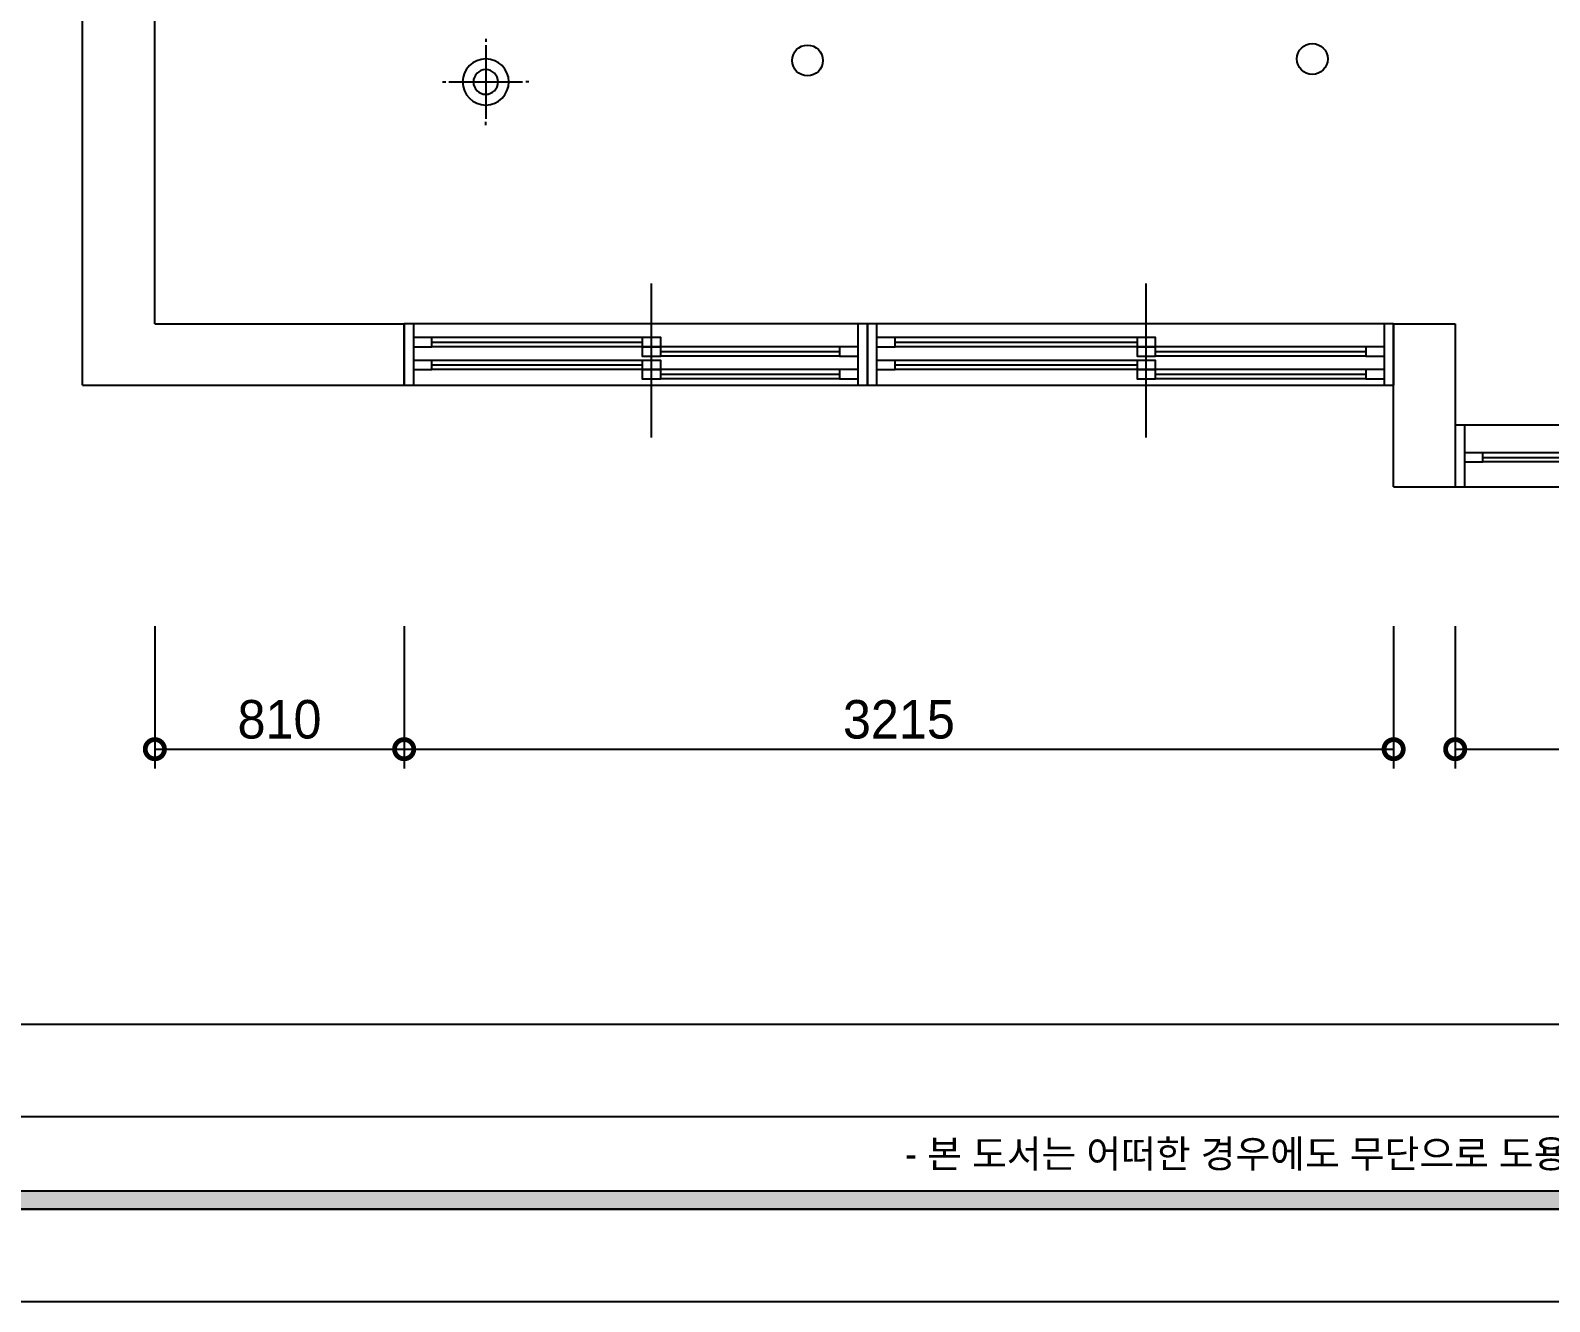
# Model space of a CAD drawing. Header units: inches. Extents: x -4181 to 116552, y 25636 to 44656.
# Drawn here: x 38703 to 43639, y 26236 to 30364 of the extents above; entities that cross this region are included whole.
import ezdxf
from ezdxf.enums import TextEntityAlignment as Align

# ---------------------------------------------------------------- set-up
doc = ezdxf.new("R2010")
doc.units = ezdxf.units.IN
doc.header["$LTSCALE"] = 50
doc.header["$MEASUREMENT"] = 0
for name, color, linetype in [('02-wal', 2, 'Continuous'), ('07-dim', 5, 'Continuous'), ('07-dim wal', 5, 'Continuous'), ('3.기호.계단선', 30, 'Continuous'), ('6fur', 6, 'Continuous'), ('CEIL-DOOR', 6, 'Continuous'), ('FORM(YOURNAME)-1', 1, 'Continuous'), ('FORM(YOURNAME)-11', 1, 'Continuous'), ('HAT', 5, 'Continuous'), ('RC-LIGHT', 7, 'Continuous'), ('U-LANP', 6, 'Continuous'), ('도면층2', 2, 'Continuous'), ('도면층4', 4, 'Continuous'), ('도면층5', 5, 'Continuous')]:
    doc.layers.add(name, color=color, linetype=linetype)
doc.styles.add('YOURNAME', font='HY울릉도M.TTF')
doc.styles.add('스타일1', font='HY울릉도M.TTF')
doc.dimstyles.new('50', dxfattribs={"dimscale": 50, "dimtxt": 2.5, "dimasz": 2.5, "dimexe": 1.25, "dimexo": 2, "dimtad": 1, "dimdec": 0, "dimtxsty": '스타일1', "dimblk": 'DOTSMALL', "dimcen": 2.5, "dimclrd": 1, "dimclre": 1, "dimclrt": 2, "dimadec": 0, "dimazin": 0, "dimtfac": 1, "dimtdec": 0, "dimtix": 1, "dimtmove": 0, "dimatfit": 3, "dimldrblk": 'DOTSMALL', "dimfxl": 1.25, "dimarcsym": 0})

# ---------------------------------------------------------------- blocks, each defined once
blk = doc.blocks.new('FORM-ELEVATION')
at = {"layer": 'FORM(YOURNAME)-11'}
h = blk.add_hatch(color=256, dxfattribs=at)
h.dxf.hatch_style = 1
h.paths.add_polyline_path([(-10309, 35708), (71691, 35708), (71691, 35508), (-10309, 35508)])
h.paths.add_polyline_path([(-10309, -21492), (71691, -21492), (71691, -21692), (-10309, -21692)])
at = {"layer": 'Defpoints', "color": 158}
blk.add_line((62481, -20692), (-10309, -20692), dxfattribs=at)
for points in [[(-10309, -21692), (71691, -21692), (71691, 35708), (-10309, 35708)], [(-8309, 33708), (61071, 33708), (61071, -19692), (-8309, -19692)]]:
    blk.add_lwpolyline(points, close=True, dxfattribs=at)
at = {"layer": 'FORM(YOURNAME)-11', "color": 250}
blk.add_lwpolyline([(-11309, -22692), (72691, -22692), (72691, 36708), (-11309, 36708)], close=True, dxfattribs=at)
at = {"layer": 'FORM(YOURNAME)-11'}
blk.add_lwpolyline([(-10309, -21492), (71691, -21492), (71691, -21692), (-10309, -21692)], close=True, dxfattribs=at)
at = {"layer": 'FORM(YOURNAME)-11', "color": 1, "style": 'YOURNAME'}
blk.add_text("- 본 도서는 어떠한 경우에도 무단으로 도용할 수 없으며 도용시 '지적재산권' 보호에 관한 법률에 의거, 법적 분쟁이 발생합니다.  또한 본 도서에 관한 모든 저작권은 당사에 있습니다. -", height=300, dxfattribs=at).set_placement((28146, -21092), align=Align.MIDDLE_CENTER)
at = {"layer": 'FORM(YOURNAME)-11', "color": 3, "style": 'YOURNAME'}
for tag, height, p in [('1', 451, (71041, -1219)), ('2', 451, (71041, -1863)), ('3', 451, (71041, -3150)), ('4', 451, (71041, -5081)), ('5', 515, (71041, -7398)), ('6', 515, (71041, -9650)), ('7', 515, (71041, -11903)), ('8', 515, (71041, -14155)), ('9', 515, (71041, -16408)), ('10', 515, (66791, -18596)), ('11', 515, (71041, -18660)), ('12', 515, (66791, -20848)), ('13', 515, (71041, -20848))]:
    blk.add_attdef(tag, text='', height=height, dxfattribs=at).set_placement(p, align=Align.MIDDLE_RIGHT)
blk = doc.blocks.new('_DOTSMALL')
at = {"color": 0, "linetype": 'ByBlock', "const_width": 0.5}
blk.add_lwpolyline([(-0.0625, 0, 1), (0.0625, 0, 1)], format="xyb", close=True, dxfattribs=at)
blk = doc.blocks.new('*D107')
at = {"layer": '07-dim', "color": 1, "lineweight": -2, "transparency": 16777216}
for p, q in [((39107.4, 28429.7), (39107.4, 27967.2)), ((39917.4, 28429.7), (39917.4, 27967.2)), ((39107.4, 28029.7), (39917.4, 28029.7))]:
    blk.add_line(p, q, dxfattribs=at)
at = {"layer": 'Defpoints', "color": 0, "transparency": 16777216}
for p in [(39107.4, 28529.7), (39917.4, 28529.7), (39917.4, 28029.7)]:
    blk.add_point(p, dxfattribs=at)
at = {"layer": '07-dim', "color": 1, "lineweight": -2, "transparency": 16777216, "xscale": 125, "yscale": 125, "zscale": 125, "rotation": 180}
blk.add_blockref('_DOTSMALL', (39107.4, 28029.7), dxfattribs=at)
at = {"layer": '07-dim', "color": 1, "lineweight": -2, "transparency": 16777216, "xscale": 125, "yscale": 125, "zscale": 125}
blk.add_blockref('_DOTSMALL', (39917.4, 28029.7), dxfattribs=at)
at = {"layer": '07-dim', "color": 2, "transparency": 16777216, "insert": (39512.4, 28126), "char_height": 125, "attachment_point": 5, "style": '스타일1'}
blk.add_mtext('810', dxfattribs=at)
blk = doc.blocks.new('*D108')
at = {"layer": '07-dim', "color": 1, "lineweight": -2, "transparency": 16777216}
for p, q in [((39917.4, 28429.7), (39917.4, 27967.2)), ((43132.4, 28429.7), (43132.4, 27967.2)), ((39917.4, 28029.7), (43132.4, 28029.7))]:
    blk.add_line(p, q, dxfattribs=at)
at = {"layer": 'Defpoints', "color": 0, "transparency": 16777216}
for p in [(39917.4, 28529.7), (43132.4, 28529.7), (43132.4, 28029.7)]:
    blk.add_point(p, dxfattribs=at)
at = {"layer": '07-dim', "color": 1, "lineweight": -2, "transparency": 16777216, "xscale": 125, "yscale": 125, "zscale": 125, "rotation": 180}
blk.add_blockref('_DOTSMALL', (39917.4, 28029.7), dxfattribs=at)
at = {"layer": '07-dim', "color": 1, "lineweight": -2, "transparency": 16777216, "xscale": 125, "yscale": 125, "zscale": 125}
blk.add_blockref('_DOTSMALL', (43132.4, 28029.7), dxfattribs=at)
at = {"layer": '07-dim', "color": 2, "transparency": 16777216, "insert": (41524.9, 28125.9), "char_height": 125, "attachment_point": 5, "style": '스타일1'}
blk.add_mtext('3215', dxfattribs=at)
blk = doc.blocks.new('*D109')
at = {"layer": '07-dim', "color": 1, "lineweight": -2, "transparency": 16777216}
for p, q in [((43332.4, 28429.7), (43332.4, 27967.2)), ((45492.4, 28429.7), (45492.4, 27967.2)), ((43332.4, 28029.7), (45492.4, 28029.7))]:
    blk.add_line(p, q, dxfattribs=at)
at = {"layer": 'Defpoints', "color": 0, "transparency": 16777216}
for p in [(43332.4, 28529.7), (45492.4, 28529.7), (45492.4, 28029.7)]:
    blk.add_point(p, dxfattribs=at)
at = {"layer": '07-dim', "color": 1, "lineweight": -2, "transparency": 16777216, "xscale": 125, "yscale": 125, "zscale": 125, "rotation": 180}
blk.add_blockref('_DOTSMALL', (43332.4, 28029.7), dxfattribs=at)
at = {"layer": '07-dim', "color": 1, "lineweight": -2, "transparency": 16777216, "xscale": 125, "yscale": 125, "zscale": 125}
blk.add_blockref('_DOTSMALL', (45492.4, 28029.7), dxfattribs=at)
at = {"layer": '07-dim', "color": 2, "transparency": 16777216, "insert": (44412.4, 28126), "char_height": 125, "attachment_point": 5, "style": '스타일1'}
blk.add_mtext('2160', dxfattribs=at)
blk = doc.blocks.new('asfsd')
at = {"layer": '02-wal'}
for p, q in [((13740.6, 29503.4), (13740.6, 35487.4)), ((13975.6, 29703.4), (13975.6, 30718.4)), ((13975.6, 29703.4), (14785.6, 29703.4)), ((14785.6, 29503.4), (14785.6, 29703.4)), ((18000.6, 29173.4), (18000.6, 29703.4)), ((18000.6, 29703.4), (18200.6, 29703.4)), ((18200.6, 29703.4), (18200.6, 29173.4)), ((13740.6, 29503.4), (14785.6, 29503.4)), ((18000.6, 29173.4), (18200.6, 29173.4))]:
    blk.add_line(p, q, dxfattribs=at)
at = {"layer": '도면층2'}
for p, q in [((14785.6, 29703.4), (14785.6, 29503.4)), ((16290.6, 29703.4), (16290.6, 29503.4)), ((18000.6, 29703.4), (18000.6, 29503.4)), ((18200.6, 29373.4), (18200.6, 29173.4))]:
    blk.add_line(p, q, dxfattribs=at)
at = {"layer": '도면층4'}
for p, q in [((15589.4, 29334.2), (15589.4, 29834.2)), ((17196.9, 29334.2), (17196.9, 29834.2)), ((16290.6, 29703.4), (14785.6, 29703.4)), ((14785.6, 29703.4), (14785.6, 29503.4)), ((14815.6, 29703.4), (14815.6, 29503.4)), ((16260.6, 29503.4), (16260.6, 29703.4)), ((18000.6, 29703.4), (16290.6, 29703.4)), ((16290.6, 29703.4), (16290.6, 29503.4)), ((16290.6, 29503.4), (16290.6, 29703.4)), ((16320.6, 29703.4), (16320.6, 29503.4)), ((17970.6, 29503.4), (17970.6, 29703.4)), ((18000.6, 29503.4), (18000.6, 29703.4)), ((14875.6, 29643), (15559.4, 29643)), ((16380.6, 29643), (17166.9, 29643)), ((14875.6, 29569.2), (15559.4, 29569.2)), ((15619.4, 29613), (16200.6, 29613)), ((16380.6, 29569.2), (17166.9, 29569.2)), ((17226.9, 29613), (17910.6, 29613)), ((15619.4, 29539.2), (16200.6, 29539.2)), ((17226.9, 29539.2), (17910.6, 29539.2)), ((14785.6, 29503.4), (16290.6, 29503.4)), ((16290.6, 29503.4), (18000.6, 29503.4)), ((19860.6, 29373.4), (18200.6, 29373.4)), ((18200.6, 29373.4), (18200.6, 29173.4)), ((18230.6, 29373.4), (18230.6, 29173.4)), ((18290.6, 29269.2), (19025.6, 29269.2)), ((18200.6, 29173.4), (19860.6, 29173.4))]:
    blk.add_line(p, q, dxfattribs=at)
for points in [[(14815.6, 29658), (14815.6, 29628), (14875.6, 29628), (14875.6, 29658)], [(15559.4, 29658), (15559.4, 29628), (15619.4, 29628), (15619.4, 29658)], [(15559.4, 29628), (15559.4, 29598), (15619.4, 29598), (15619.4, 29628)], [(16200.6, 29628), (16200.6, 29598), (16260.6, 29598), (16260.6, 29628)], [(16320.6, 29658), (16320.6, 29628), (16380.6, 29628), (16380.6, 29658)], [(17166.9, 29658), (17166.9, 29628), (17226.9, 29628), (17226.9, 29658)], [(17166.9, 29628), (17166.9, 29598), (17226.9, 29598), (17226.9, 29628)], [(17910.6, 29628), (17910.6, 29598), (17970.6, 29598), (17970.6, 29628)], [(14815.6, 29584.2), (14815.6, 29554.2), (14875.6, 29554.2), (14875.6, 29584.2)], [(15559.4, 29584.2), (15559.4, 29554.2), (15619.4, 29554.2), (15619.4, 29584.2)], [(16320.6, 29584.2), (16320.6, 29554.2), (16380.6, 29554.2), (16380.6, 29584.2)], [(17166.9, 29584.2), (17166.9, 29554.2), (17226.9, 29554.2), (17226.9, 29584.2)], [(15559.4, 29554.2), (15559.4, 29524.2), (15619.4, 29524.2), (15619.4, 29554.2)], [(16200.6, 29554.2), (16200.6, 29524.2), (16260.6, 29524.2), (16260.6, 29554.2)], [(17166.9, 29554.2), (17166.9, 29524.2), (17226.9, 29524.2), (17226.9, 29554.2)], [(17910.6, 29554.2), (17910.6, 29524.2), (17970.6, 29524.2), (17970.6, 29554.2)], [(18230.6, 29284.2), (18230.6, 29254.2), (18290.6, 29254.2), (18290.6, 29284.2)]]:
    blk.add_lwpolyline(points, close=True, dxfattribs=at)
at = {"layer": '도면층5'}
for p, q in [((15559.4, 29658), (14875.6, 29658)), ((15559.4, 29628), (14875.6, 29628)), ((16200.6, 29628), (15619.4, 29628)), ((17166.9, 29658), (16380.6, 29658)), ((17166.9, 29628), (16380.6, 29628)), ((17910.6, 29628), (17226.9, 29628)), ((15559.4, 29584.2), (14875.6, 29584.2)), ((16200.6, 29598), (15619.4, 29598)), ((17166.9, 29584.2), (16380.6, 29584.2)), ((17910.6, 29598), (17226.9, 29598)), ((15559.4, 29554.2), (14875.6, 29554.2)), ((16200.6, 29554.2), (15619.4, 29554.2)), ((16200.6, 29524.2), (15619.4, 29524.2)), ((17166.9, 29554.2), (16380.6, 29554.2)), ((17910.6, 29554.2), (17226.9, 29554.2)), ((17910.6, 29524.2), (17226.9, 29524.2)), ((19025.6, 29284.2), (18290.6, 29284.2)), ((19025.6, 29254.2), (18290.6, 29254.2))]:
    blk.add_line(p, q, dxfattribs=at)
blk = doc.blocks.new('cjswjdeh')
at = {"layer": '3.기호.계단선', "color": 8}
for centre in [(41228, 30266.5), (42868, 30271.5)]:
    blk.add_circle(centre, 50, dxfattribs=at)
at = {"layer": '6fur'}
blk.add_blockref('asfsd', (25131.8, -291.7), dxfattribs=at)
blk = doc.blocks.new('매입등')
at = {"layer": 'HAT', "color": 1}
for p, q in [((0, 140), (0, 130)), ((0, 120), (0, -120)), ((-140, 0), (-130, 0)), ((120, 0), (-120, 0)), ((140, 0), (130, 0)), ((-140, 0), (-130, 0)), ((0, -140), (0, -130))]:
    blk.add_line(p, q, dxfattribs=at)
blk.add_circle((0, 0), 40, dxfattribs=at)
at = {"layer": 'U-LANP'}
blk.add_circle((0, 0), 75, dxfattribs=at)
blk = doc.blocks.new('A$C59950440')
at = {"layer": 'CEIL-DOOR'}
blk.add_blockref('매입등', (140, 140), dxfattribs=at)

msp = doc.modelspace()

# ---------------------------------------------------------------- block references
at = {"layer": '07-dim wal'}
msp.add_blockref('cjswjdeh', (0, 0), dxfattribs=at)
at = {"layer": 'FORM(YOURNAME)-1', "xscale": 0.3, "yscale": 0.3, "zscale": 0.3}
msp.add_blockref('FORM-ELEVATION', (37662.7, 33043.1), dxfattribs=at)
at = {"layer": 'RC-LIGHT', "xscale": -1}
msp.add_blockref('A$C59950440', (40322.4, 30056.7), dxfattribs=at)

# ---------------------------------------------------------------- dimensions: what is measured, and where the dimension line sits
at = {"layer": '07-dim'}
for base, p1, p2, picture, middle in [((39917.4, 28029.7), (39107.4, 28529.7), (39917.4, 28529.7), '*D107', (39512.4, 28126)), ((43132.4, 28029.7), (39917.4, 28529.7), (43132.4, 28529.7), '*D108', (41524.9, 28125.9)), ((45492.4, 28029.7), (43332.4, 28529.7), (45492.4, 28529.7), '*D109', (44412.4, 28126))]:
    dim = msp.add_linear_dim(base=base, p1=p1, p2=p2, dimstyle='50', dxfattribs=at)
    dim.commit()
    dim.dimension.update_dxf_attribs({"geometry": picture, "text_midpoint": middle})

doc.saveas('drawing.dxf')
